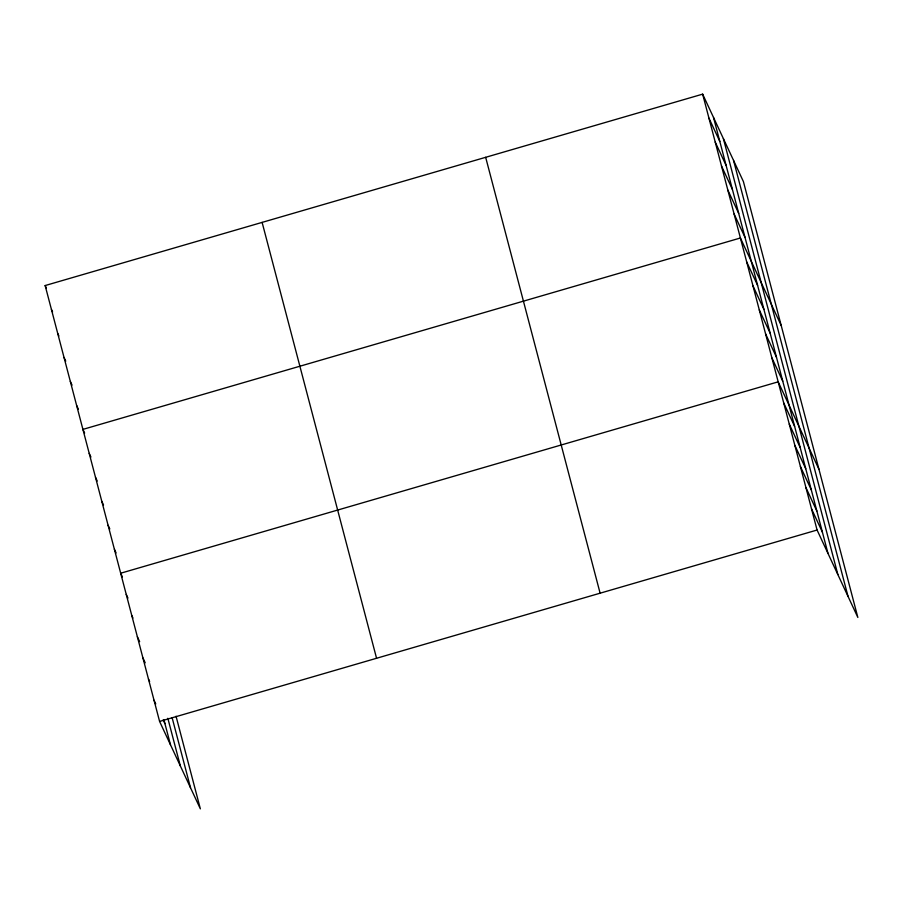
<?xml version="1.0" encoding="UTF-8"?>
<svg xmlns="http://www.w3.org/2000/svg" width="903" height="903" viewBox="0 0 903 903"><rect width="100%" height="100%" fill="white"/><g stroke="black" fill="none" stroke-linecap="round" stroke-linejoin="round"><path stroke-width="1.35" d="M176.04 716.226L200.353 808.851L159.594 721.429L45.15 285.551L702.647 94.149L743.406 181.571L857.85 617.449L817.08 530.027L702.647 94.149M159.594 721.429L817.08 530.027M708.934 118.124L719.826 141.478M715.232 142.098L726.114 165.452M721.52 166.073L732.412 189.427M727.818 190.048L738.71 213.39M734.116 214.022L744.998 237.365M781.174 325.419L740.404 237.997L82.918 429.388L84.634 433.079M746.702 261.96L757.594 285.314M753 285.935L763.882 309.289M759.288 309.91L770.18 333.263M765.586 333.884L776.478 357.238M771.884 357.859L782.766 381.213M818.942 469.255L778.172 381.834L120.686 573.224L122.402 576.915M783.736 402.998L794.617 426.351M789.29 424.173L800.182 447.527M794.854 445.348L805.736 468.691M800.408 466.512L811.3 489.866M805.973 487.688L816.854 511.042M811.526 508.863L822.419 532.206M45.15 285.551L46.301 288.001M51.448 309.526L52.588 311.975M57.736 333.489L58.887 335.95M64.034 357.464L65.75 361.155M70.332 381.438L72.048 385.129M76.62 405.413L78.347 409.104M89.205 453.362L90.932 457.053M95.504 477.337L97.219 481.017M101.802 501.312L103.518 504.991M108.089 525.286L109.816 528.966M114.388 549.25L116.103 552.941M126.239 594.4L127.955 598.091M131.804 615.575L132.944 618.024M137.358 636.739L139.649 641.661M142.922 657.915L145.214 662.825M148.476 679.079L149.627 681.539M154.029 700.254L155.756 703.945M163.206 719.917L164.922 723.608M733.552 160.429L847.996 596.307M723.393 138.644L837.837 574.522M713.528 117.503L827.972 553.381M485.667 157.314L600.111 593.192M262.118 222.386L376.562 658.264M172.089 717.58L190.499 787.709M167.834 718.28L180.34 765.925M163.883 719.635L170.486 744.772"/></g></svg>
